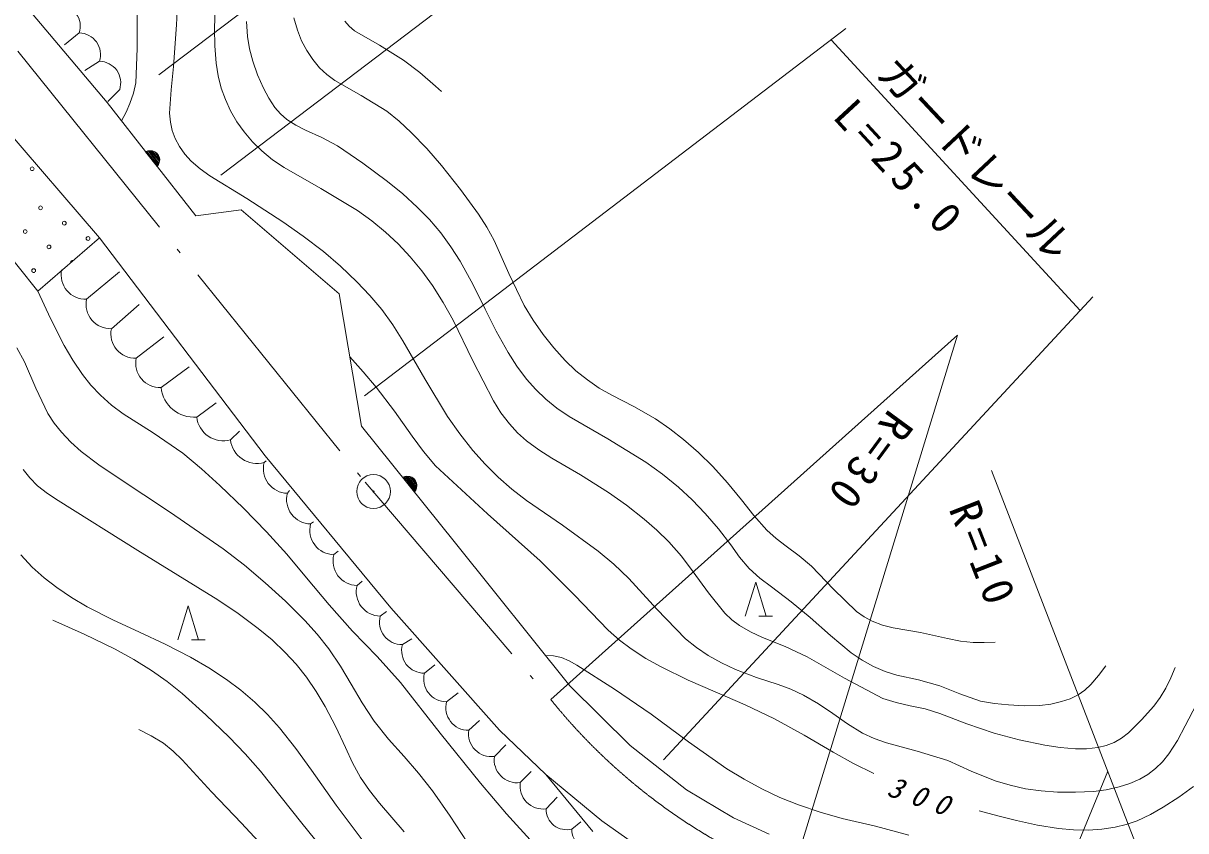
# Model space of a CAD drawing. Units: millimetres, scale not verified. Extents: x -625 to 692600, y -625 to 365855.
# Drawn here: x 254062 to 315785, y 260520 to 303408 of the extents above; entities that cross this region are included whole.
import ezdxf
from ezdxf.enums import TextEntityAlignment as Align

# ---------------------------------------------------------------- set-up
doc = ezdxf.new("R2010")
doc.units = ezdxf.units.MM
doc.header["$LTSCALE"] = 1000
doc.linetypes.add('LONG_DASHED_DOTTED', pattern=[15.25, 12, -1.5, 0.25, -1.5])
doc.layers.add('S-SUV', color=7, linetype='Continuous', lineweight=13)
doc.styles.add('ＭＳ ゴシック', font='')
doc.styles.get('ＭＳ ゴシック').set_extended_font_data('MS Gothic')

msp = doc.modelspace()

# ---------------------------------------------------------------- linework, layer by layer
at = {"layer": 'S-SUV'}
for p, q in [((261262, 300662), (283641, 317643)), ((264545, 295338), (287866, 313051)), ((262298, 305530), (262201, 303320)), ((264276, 305045), (264218, 303129)), ((254306, 304191), (258517, 299200)), ((260117, 303885), (260113, 302063)), ((268428, 303693), (268620, 303032)), ((262201, 303320), (262044, 301115)), ((264218, 303129), (264230, 302209)), ((265911, 303497), (265969, 302699)), ((271139, 303522), (271367, 303249)), ((271367, 303249), (271647, 303009)), ((272177, 283625), (297732, 303121)), ((257039, 302896), (256246, 302267)), ((265969, 302699), (266075, 302042)), ((268620, 303032), (268841, 302482)), ((268841, 302482), (269120, 301952)), ((271647, 303009), (272981, 302249)), ((296956, 302529), (310181, 288155)), ((260113, 302063), (260048, 300244)), ((264230, 302209), (264303, 301292)), ((266075, 302042), (266244, 301388)), ((269120, 301952), (269434, 301479)), ((272981, 302249), (274259, 301451)), ((258111, 301393), (257330, 300903)), ((264303, 301292), (264411, 300620)), ((266244, 301388), (266496, 300670)), ((269434, 301479), (269796, 301045)), ((274259, 301451), (275116, 300792)), ((262044, 301115), (261910, 299872)), ((264411, 300620), (264578, 299962)), ((266496, 300670), (266812, 299955)), ((269796, 301045), (270179, 300679)), ((270179, 300679), (270600, 300361)), ((275116, 300792), (275951, 300074)), ((260048, 300244), (259917, 299691)), ((270600, 300361), (271997, 299578)), ((275951, 300074), (276109, 299933)), ((259183, 299889), (258554, 299260)), ((259917, 299691), (259727, 299152)), ((261910, 299872), (261835, 298625)), ((264578, 299962), (264795, 299349)), ((266812, 299955), (267096, 299424)), ((267096, 299424), (267427, 298932)), ((271997, 299578), (273366, 298742)), ((276109, 299933), (276274, 299786)), ((258517, 299200), (263217, 293183)), ((259727, 299152), (259521, 298687)), ((264795, 299349), (265072, 298749)), ((265072, 298749), (265407, 298175)), ((267427, 298932), (267717, 298597)), ((273366, 298742), (274024, 298203)), ((259521, 298687), (259283, 298219)), ((261835, 298625), (261874, 298162)), ((261874, 298162), (261972, 297709)), ((265407, 298175), (265793, 297634)), ((267717, 298597), (268055, 298300)), ((268055, 298300), (268534, 297990)), ((274024, 298203), (274651, 297611)), ((253025, 297931), (258102, 292008)), ((261972, 297709), (262134, 297278)), ((265793, 297634), (266238, 297113)), ((268534, 297990), (269052, 297727)), ((269052, 297727), (269909, 297339)), ((274651, 297611), (275485, 296747)), ((262134, 297278), (262353, 296868)), ((266238, 297113), (266734, 296626)), ((269909, 297339), (270744, 296894)), ((270744, 296894), (272087, 295979)), ((260559, 296585), (260674, 296625)), ((261175, 295797), (260559, 296585)), ((260624, 296604), (261209, 295856)), ((260674, 296625), (260787, 296639)), ((261243, 295914), (260688, 296623)), ((260761, 296632), (261267, 295984)), ((260787, 296639), (260933, 296630)), ((261289, 296058), (260841, 296631)), ((260927, 296622), (261300, 296145)), ((260933, 296630), (261048, 296581)), ((261276, 296277), (261047, 296570)), ((261048, 296581), (261150, 296511)), ((261150, 296511), (261246, 296389)), ((261246, 296389), (261288, 296273)), ((261288, 296273), (261309, 296150)), ((262353, 296868), (262645, 296454)), ((262645, 296454), (262982, 296082)), ((266734, 296626), (267300, 296162)), ((275485, 296747), (276274, 295844)), ((254830, 289183), (249208, 296147)), ((261242, 295898), (261175, 295797)), ((261282, 296005), (261242, 295898)), ((261309, 296150), (261282, 296005)), ((262982, 296082), (263454, 295668)), ((263454, 295668), (263966, 295301)), ((267300, 296162), (267909, 295742)), ((267909, 295742), (269871, 294626)), ((272087, 295979), (273405, 295007)), ((276274, 295844), (277278, 294571)), ((263966, 295301), (265935, 294094)), ((269871, 294626), (271809, 293455)), ((273405, 295007), (274212, 294353)), ((277278, 294571), (278235, 293261)), ((265935, 294094), (267846, 292852)), ((274212, 294353), (274985, 293648)), ((263217, 293183), (265629, 293497)), ((265629, 293497), (270833, 289042)), ((271809, 293455), (272567, 292912)), ((274985, 293648), (275626, 292984)), ((278235, 293261), (278681, 292576)), ((267846, 292852), (268933, 292094)), ((272567, 292912), (273291, 292319)), ((275626, 292984), (276228, 292273)), ((278681, 292576), (279074, 291862)), ((258102, 292008), (254830, 289183)), ((258102, 292007), (266903, 280428)), ((268933, 292094), (269996, 291281)), ((273291, 292319), (273968, 291688)), ((276228, 292273), (276766, 291539)), ((273968, 291688), (274610, 291008)), ((276766, 291539), (277252, 290774)), ((279074, 291862), (279838, 290124)), ((269996, 291281), (270907, 290500)), ((274610, 291008), (275222, 290264)), ((277252, 290774), (277942, 289517)), ((257421, 288748), (259171, 290211)), ((270907, 290500), (271779, 289674)), ((275222, 290264), (275790, 289478)), ((279838, 290124), (280659, 288411)), ((271779, 289674), (272460, 288955)), ((277942, 289517), (278586, 288217)), ((254830, 289183), (255503, 287727)), ((270833, 289042), (272018, 282014)), ((272460, 288955), (273095, 288198)), ((275790, 289478), (276362, 288576)), ((288060, 264281), (310844, 288870)), ((258741, 287183), (260214, 288464)), ((276362, 288576), (276889, 287634)), ((280659, 288411), (281134, 287637)), ((255503, 287727), (256238, 286285)), ((273095, 288198), (273681, 287392)), ((276889, 287634), (277931, 285479)), ((278586, 288217), (279165, 287055)), ((281134, 287637), (281666, 286885)), ((273681, 287392), (274224, 286543)), ((279165, 287055), (279801, 285913)), ((260061, 285619), (261525, 286747)), ((274224, 286543), (275381, 284518)), ((281666, 286885), (282228, 286175)), ((282077, 267483), (303661, 286846)), ((294837, 258055), (303661, 286846)), ((253728, 286175), (254126, 285423)), ((256238, 286285), (256693, 285507)), ((279801, 285913), (280268, 285191)), ((282228, 286175), (282843, 285496)), ((254126, 285423), (254724, 284035)), ((256693, 285507), (257203, 284755)), ((272115, 284894), (271397, 285698)), ((277931, 285479), (279022, 283359)), ((280268, 285191), (280783, 284505)), ((282843, 285496), (283410, 284955)), ((257203, 284755), (257659, 284187)), ((261381, 284055), (262864, 285154)), ((272803, 284078), (272115, 284894)), ((283410, 284955), (284014, 284462)), ((254724, 284035), (255374, 282681)), ((257659, 284187), (258166, 283651)), ((273777, 282798), (272803, 284078)), ((275381, 284518), (276591, 282522)), ((280783, 284505), (281270, 283950)), ((281270, 283950), (281801, 283438)), ((284014, 284462), (284640, 284035)), ((284640, 284035), (285306, 283656)), ((258166, 283651), (258746, 283131)), ((279022, 283359), (279428, 282724)), ((281801, 283438), (282398, 282956)), ((285306, 283656), (286477, 283055)), ((258746, 283131), (259364, 282656)), ((263271, 282490), (264302, 283251)), ((274706, 281479), (273777, 282798)), ((279428, 282724), (279883, 282124)), ((282398, 282956), (283039, 282517)), ((286477, 283055), (287624, 282398)), ((255374, 282681), (255703, 282169)), ((255703, 282169), (256087, 281683)), ((259364, 282656), (260961, 281646)), ((276591, 282522), (277237, 281609)), ((279883, 282124), (280313, 281654)), ((283039, 282517), (285096, 281330)), ((287624, 282398), (288393, 281872)), ((256087, 281683), (256587, 281161)), ((260961, 281646), (262530, 280581)), ((265064, 281285), (265542, 281743)), ((272018, 282014), (277021, 275791)), ((275313, 280662), (274706, 281479)), ((277237, 281609), (277938, 280723)), ((280313, 281654), (280785, 281228)), ((288393, 281872), (289126, 281298)), ((256587, 281161), (257143, 280668)), ((280785, 281228), (281434, 280748)), ((285096, 281330), (287118, 280093)), ((289126, 281298), (289922, 280602)), ((257143, 280668), (258073, 279961)), ((262530, 280581), (263527, 279747)), ((266903, 280428), (273579, 272355)), ((275959, 279893), (275313, 280662)), ((277938, 280723), (278587, 279990)), ((281434, 280748), (282122, 280315)), ((282122, 280315), (283646, 279424)), ((289922, 280602), (290678, 279862)), ((254055, 279709), (254412, 279261)), ((258073, 279961), (259051, 279294)), ((263527, 279747), (264494, 278858)), ((266856, 280079), (266952, 280165)), ((278709, 277354), (275959, 279893)), ((278587, 279990), (279279, 279297)), ((287118, 280093), (287997, 279457)), ((290678, 279862), (291459, 279005)), ((315531, 253597), (305473, 279660)), ((254412, 279261), (254818, 278848)), ((259051, 279294), (261886, 277415)), ((274206, 279292), (274321, 279333)), ((274833, 278513), (274206, 279292)), ((274271, 279312), (274866, 278571)), ((274321, 279333), (274433, 279349)), ((274899, 278630), (274335, 279331)), ((274407, 279341), (274923, 278700)), ((274433, 279349), (274580, 279342)), ((274943, 278774), (274487, 279341)), ((274574, 279334), (274953, 278862)), ((274580, 279342), (274696, 279294)), ((274928, 278993), (274694, 279283)), ((274696, 279294), (274798, 279226)), ((274798, 279226), (274896, 279105)), ((274896, 279105), (274940, 278990)), ((274940, 278990), (274962, 278867)), ((279279, 279297), (280007, 278660)), ((283646, 279424), (285136, 278483)), ((287997, 279457), (288850, 278767)), ((291459, 279005), (292205, 278098)), ((254818, 278848), (255350, 278431)), ((255350, 278431), (255920, 278060)), ((264494, 278858), (265753, 277655)), ((268089, 278447), (268192, 278586)), ((274899, 278614), (274833, 278513)), ((274937, 278722), (274899, 278614)), ((274962, 278867), (274937, 278722)), ((280007, 278660), (280775, 278069)), ((285136, 278483), (286098, 277807)), ((288850, 278767), (289578, 278096)), ((255920, 278060), (260148, 275411)), ((280775, 278069), (282694, 276746)), ((286098, 277807), (287032, 277075)), ((289578, 278096), (290273, 277373)), ((292205, 278098), (292856, 277269)), ((261886, 277415), (264677, 275495)), ((265753, 277655), (266975, 276404)), ((281504, 274857), (278709, 277354)), ((290273, 277373), (290972, 276556)), ((292856, 277269), (293548, 276487)), ((269322, 276815), (269480, 276930)), ((282694, 276746), (284581, 275372)), ((287032, 277075), (287704, 276493)), ((290972, 276556), (291624, 275701)), ((266975, 276404), (268061, 275203)), ((287704, 276493), (288333, 275867)), ((293548, 276487), (294038, 276038)), ((294038, 276038), (294569, 275633)), ((260148, 275411), (264394, 272780)), ((264677, 275495), (265807, 274619)), ((270555, 275184), (270777, 275366)), ((277021, 275791), (283082, 268214)), ((284581, 275372), (285419, 274672)), ((288333, 275867), (289006, 275095)), ((291624, 275701), (292096, 275057)), ((294569, 275633), (295265, 275127)), ((253930, 275167), (254542, 274528)), ((268061, 275203), (269110, 273954)), ((283339, 273030), (281504, 274857)), ((285419, 274672), (286223, 273920)), ((289006, 275095), (289640, 274276)), ((292096, 275057), (292611, 274457)), ((295265, 275127), (295920, 274576)), ((254542, 274528), (255173, 273956)), ((265807, 274619), (266909, 273690)), ((289640, 274276), (290448, 273161)), ((292611, 274457), (293178, 273943)), ((295920, 274576), (297084, 273357)), ((255173, 273956), (255842, 273431)), ((266909, 273690), (267982, 272710)), ((269110, 273954), (270307, 272518)), ((271788, 273552), (272059, 273773)), ((286223, 273920), (287703, 272294)), ((292401, 271925), (292950, 273720)), ((292950, 273720), (293499, 271925)), ((293178, 273943), (293789, 273471)), ((293789, 273471), (294840, 272683)), ((255842, 273431), (256628, 272900)), ((256628, 272900), (257454, 272417)), ((285126, 271166), (283339, 273030)), ((290448, 273161), (291309, 272076)), ((297084, 273357), (298311, 272163)), ((257454, 272417), (258827, 271718)), ((262269, 270669), (262818, 272465)), ((262818, 272465), (263367, 270669)), ((264394, 272780), (265482, 272050)), ((267982, 272710), (269014, 271687)), ((270307, 272518), (271550, 271122)), ((273579, 272355), (279352, 265860)), ((287703, 272294), (289224, 270712)), ((294840, 272683), (295847, 271852)), ((255626, 271698), (257298, 270956)), ((258827, 271718), (260240, 271067)), ((265482, 272050), (266542, 271265)), ((269014, 271687), (269668, 270957)), ((273021, 271920), (273342, 272166)), ((291309, 272076), (291680, 271725)), ((291680, 271725), (292096, 271417)), ((293126, 271925), (293846, 271925)), ((295847, 271852), (296915, 270887)), ((298311, 272163), (298709, 271880)), ((298709, 271880), (299144, 271645)), ((299144, 271645), (299684, 271441)), ((260240, 271067), (261605, 270434)), ((266542, 271265), (267271, 270657)), ((271550, 271122), (272845, 269773)), ((285714, 270644), (285126, 271166)), ((292096, 271417), (292678, 271082)), ((292678, 271082), (293306, 270792)), ((299684, 271441), (300248, 271294)), ((300248, 271294), (301697, 271041)), ((301697, 271041), (303143, 270728)), ((257298, 270956), (258946, 270159)), ((261605, 270434), (262944, 269747)), ((262994, 270669), (263714, 270669)), ((267271, 270657), (267969, 269996)), ((269668, 270957), (270281, 270183)), ((274194, 270405), (274695, 270719)), ((286333, 270175), (285714, 270644)), ((289224, 270712), (289812, 270246)), ((293306, 270792), (294512, 270300)), ((296915, 270887), (298019, 269970)), ((303143, 270728), (303818, 270596)), ((303818, 270596), (304500, 270524)), ((304500, 270524), (305077, 270518)), ((305077, 270518), (305666, 270538)), ((258946, 270159), (259929, 269621)), ((262944, 269747), (263917, 269179)), ((267969, 269996), (268553, 269362)), ((270281, 270183), (270898, 269262)), ((272845, 269773), (274094, 268386)), ((281788, 269832), (282224, 269804)), ((282224, 269804), (282644, 269716)), ((287114, 269672), (286333, 270175)), ((289812, 270246), (290435, 269829)), ((290435, 269829), (291139, 269433)), ((294512, 270300), (295690, 269755)), ((295690, 269755), (297672, 268627)), ((298019, 269970), (298596, 269587)), ((259929, 269621), (260880, 269032)), ((263917, 269179), (264862, 268558)), ((268553, 269362), (269096, 268683)), ((270898, 269262), (271466, 268306)), ((275367, 268889), (275907, 269338)), ((282644, 269716), (283050, 269550)), ((283050, 269550), (283447, 269320)), ((283447, 269320), (285452, 268036)), ((287927, 269220), (287114, 269672)), ((289358, 268525), (287927, 269220)), ((291139, 269433), (291882, 269086)), ((298596, 269587), (299213, 269250)), ((299213, 269250), (299821, 268986)), ((311156, 268768), (311534, 269285)), ((314990, 268635), (315226, 269188)), ((260880, 269032), (261702, 268448)), ((264862, 268558), (265621, 267984)), ((269096, 268683), (269622, 267919)), ((290803, 267890), (289358, 268525)), ((291882, 269086), (292996, 268660)), ((292996, 268660), (294142, 268287)), ((297672, 268627), (299699, 267543)), ((299821, 268986), (300449, 268778)), ((300449, 268778), (301590, 268528)), ((301590, 268528), (302723, 268217)), ((310748, 268287), (311156, 268768)), ((314731, 268098), (314990, 268635)), ((261702, 268448), (262496, 267810)), ((265621, 267984), (266350, 267358)), ((269622, 267919), (270098, 267122)), ((271466, 268306), (272057, 267307)), ((274094, 268386), (276196, 265696)), ((283082, 268214), (286290, 265042)), ((285452, 268036), (287402, 266716)), ((292391, 267205), (290803, 267890)), ((294142, 268287), (294825, 268035)), ((294825, 268035), (295490, 267725)), ((302723, 268217), (303799, 267784)), ((310075, 267744), (310430, 267992)), ((310430, 267992), (310748, 268287)), ((314430, 267599), (314731, 268098)), ((315762, 266087), (316766, 268022)), ((262496, 267810), (263764, 266672)), ((266350, 267358), (267027, 266693)), ((272057, 267307), (272698, 266344)), ((276540, 267374), (277162, 267844)), ((295490, 267725), (296281, 267260)), ((299699, 267543), (300410, 267326)), ((300410, 267326), (301153, 267162)), ((303799, 267784), (304892, 267410)), ((304892, 267410), (305623, 267275)), ((305623, 267275), (306370, 267200)), ((308618, 267248), (309196, 267378)), ((309196, 267378), (309645, 267532)), ((309645, 267532), (310075, 267744)), ((314083, 267139), (314430, 267599)), ((263764, 266672), (264989, 265492)), ((267027, 266693), (267668, 265979)), ((270098, 267122), (270655, 266048)), ((287402, 266716), (289389, 265244)), ((293951, 266466), (292391, 267205)), ((296281, 267260), (297044, 266741)), ((297044, 266741), (297824, 266198)), ((301153, 267162), (301946, 266988)), ((301946, 266988), (302730, 266755)), ((302730, 266755), (304161, 266198)), ((306370, 267200), (307203, 267159)), ((307203, 267159), (308033, 267179)), ((308033, 267179), (308618, 267248)), ((313431, 266410), (314083, 267139)), ((270655, 266048), (271164, 264936)), ((272698, 266344), (273464, 265387)), ((277714, 265858), (278289, 266378)), ((295525, 265605), (293951, 266466)), ((297824, 266198), (298631, 265710)), ((304161, 266198), (305610, 265699)), ((312738, 265725), (313431, 266410)), ((315343, 265319), (315762, 266087)), ((260191, 265893), (260861, 265555)), ((260861, 265555), (261504, 265164)), ((264989, 265492), (265843, 264612)), ((267668, 265979), (268537, 264881)), ((276196, 265696), (278344, 263046)), ((279352, 265860), (281816, 263502)), ((297064, 264695), (295525, 265605)), ((298631, 265710), (299244, 265423)), ((299244, 265423), (299892, 265186)), ((305610, 265699), (306941, 265356)), ((311977, 265208), (312369, 265437)), ((312369, 265437), (312738, 265725)), ((261504, 265164), (262024, 264752)), ((268537, 264881), (269360, 263745)), ((271164, 264936), (271541, 264133)), ((273464, 265387), (274279, 264465)), ((279082, 264468), (279685, 265082)), ((286290, 265042), (289284, 262689)), ((289389, 265244), (291418, 263817)), ((299892, 265186), (301531, 264748)), ((306941, 265356), (308304, 265068)), ((308304, 265068), (309109, 264940)), ((309109, 264940), (309925, 264872)), ((309925, 264872), (310521, 264877)), ((310521, 264877), (311114, 264943)), ((311114, 264943), (311552, 265046)), ((311552, 265046), (311977, 265208)), ((314882, 264598), (315343, 265319)), ((262024, 264752), (262507, 264292)), ((262507, 264292), (264059, 262583)), ((265843, 264612), (266660, 263683)), ((274279, 264465), (275055, 263576)), ((298137, 264099), (297064, 264695)), ((301531, 264748), (303149, 264253)), ((303149, 264253), (304390, 263688)), ((314183, 263820), (314554, 264188)), ((314554, 264188), (314882, 264598)), ((266660, 263683), (268846, 260915)), ((269360, 263745), (270683, 261876)), ((271541, 264133), (271975, 263353)), ((275055, 263576), (275789, 262643)), ((280451, 263077), (281024, 263672)), ((291418, 263817), (292335, 263252)), ((299229, 263561), (298137, 264099)), ((304390, 263688), (305661, 263175)), ((307437, 253523), (311648, 263678)), ((313779, 263516), (314183, 263820)), ((271975, 263353), (272451, 262655)), ((278344, 263046), (279721, 261422)), ((281816, 263502), (284297, 260480)), ((281816, 263502), (284781, 261053)), ((292335, 263252), (293283, 262739)), ((305661, 263175), (306456, 262935)), ((312252, 262847), (312809, 263027)), ((312809, 263027), (313345, 263264)), ((313345, 263264), (313779, 263516)), ((264059, 262583), (265652, 260918)), ((272451, 262655), (272985, 261981)), ((275789, 262643), (276729, 261303)), ((289284, 262689), (291773, 261199)), ((293283, 262739), (294234, 262295)), ((306456, 262935), (307274, 262750)), ((307274, 262750), (308112, 262632)), ((308112, 262632), (308971, 262573)), ((308971, 262573), (309929, 262562)), ((309929, 262562), (310883, 262612)), ((310883, 262612), (311567, 262699)), ((311567, 262699), (312252, 262847)), ((316201, 262868), (315420, 262297)), ((270683, 261876), (272057, 260040)), ((272985, 261981), (274293, 260469)), ((281820, 261687), (282419, 262305)), ((294234, 262295), (295220, 261900)), ((295220, 261900), (296370, 261511)), ((314592, 261768), (313911, 261382)), ((315420, 262297), (314592, 261768)), ((276729, 261303), (277629, 259917)), ((279721, 261422), (281146, 259836)), ((291773, 261199), (293662, 260343)), ((296370, 261511), (297538, 261179)), ((297538, 261179), (299317, 260762)), ((305813, 261310), (304815, 261574)), ((306807, 261065), (305813, 261310)), ((313911, 261382), (313201, 261049)), ((265652, 260918), (266549, 259956)), ((268846, 260915), (271086, 258176)), ((283189, 260611), (283666, 261001)), ((284781, 261053), (288206, 258636)), ((299317, 260762), (301077, 260286)), ((307921, 260825), (306807, 261065)), ((309037, 260646), (307921, 260825)), ((309827, 260573), (309037, 260646)), ((310621, 260560), (309827, 260573)), ((311334, 260604), (310621, 260560)), ((312037, 260708), (311334, 260604)), ((312630, 260850), (312037, 260708)), ((313201, 261049), (312630, 260850))]:
    msp.add_line(p, q, dxfattribs=at)
at = {"layer": 'S-SUV', "linetype": 'LONG_DASHED_DOTTED'}
for p, q in [((253766, 301916), (272215, 279040)), ((272215, 279040), (282077, 267483))]:
    msp.add_line(p, q, dxfattribs=at)
at = {"layer": 'S-SUV'}
for centre, radius in [((254536, 295678), 99.5), ((254983, 293604), 99.5), ((256242, 292790), 99.5), ((254169, 292344), 99.5), ((257502, 291976), 99.5), ((255429, 291530), 99.5), ((254615, 290270), 99.5), ((272662, 278538), 896), ((272662, 278538), 27)]:
    msp.add_circle(centre, radius, dxfattribs=at)
for centre, radius, start, end in [((255939, 303245), 1154, 342.36554, 88.62574), ((257011, 301742), 1154, 342.36554, 88.62574), ((258083, 300239), 1154, 342.36554, 88.62574), ((256689, 290716), 99.5, 73.64976, 187.95435), ((257371, 290044), 1297, 168.07822, 272.2338), ((258691, 288480), 1297, 168.07822, 272.2338), ((260010, 286916), 1297, 168.07822, 272.2338), ((261330, 285351), 1297, 168.07822, 272.2338), ((263126, 284240), 1755, 186.04114, 274.7375), ((264679, 282648), 1417, 186.39191, 285.7485), ((266472, 281442), 1417, 186.39191, 285.7485), ((268107, 279743), 1296, 164.95996, 269.18842), ((269340, 278111), 1296, 164.95996, 269.18842), ((270573, 276479), 1296, 164.95996, 269.18842), ((271806, 274847), 1296, 164.95996, 269.18842), ((273039, 273216), 1296, 164.95996, 269.18842), ((274176, 271602), 1198, 164.6167, 270.87691), ((275349, 270087), 1198, 164.6167, 270.87691), ((276522, 268572), 1198, 164.6167, 270.87691), ((277695, 267056), 1198, 164.6167, 270.87691), ((278919, 265676), 1220, 171.41876, 277.67897), ((280288, 264286), 1220, 171.41876, 277.67897), ((281657, 262895), 1220, 171.41876, 277.67897), ((282908, 261662), 1088, 178.71268, 284.97287), ((284276, 260587), 1088, 178.71268, 284.97287)]:
    msp.add_arc(centre, radius, start, end, dxfattribs=at)
at = {"layer": 'S-SUV', "linetype": 'LONG_DASHED_DOTTED'}
msp.add_arc((306438, 287107), 31282, 218.85364, 248.23233, dxfattribs=at)

# ---------------------------------------------------------------- texts
at = {"layer": 'S-SUV', "style": 'ＭＳ ゴシック'}
msp.add_text('ガードレール', height=1686, rotation=313.2, dxfattribs=at).set_placement((298915, 300351), align=Align.BOTTOM_LEFT)
at = {"layer": 'S-SUV', "attachment_point": 7, "style": 'ＭＳ ゴシック'}
for s, insert, char_height, rotation in [('\\T1.3;L=25.0', (296957, 298393), 1686, 312.7), ('\\T1.3;R=30', (300033, 282994), 1686, 233.7), ('\\T1.3;R=10', (303158, 277613), 1686, 291.4), ('\\T1.73;\\Q15;300', (299845, 262393), 1100, 340.7)]:
    msp.add_mtext(s, dxfattribs=dict(at, insert=insert, char_height=char_height, rotation=rotation))

doc.saveas('drawing.dxf')
